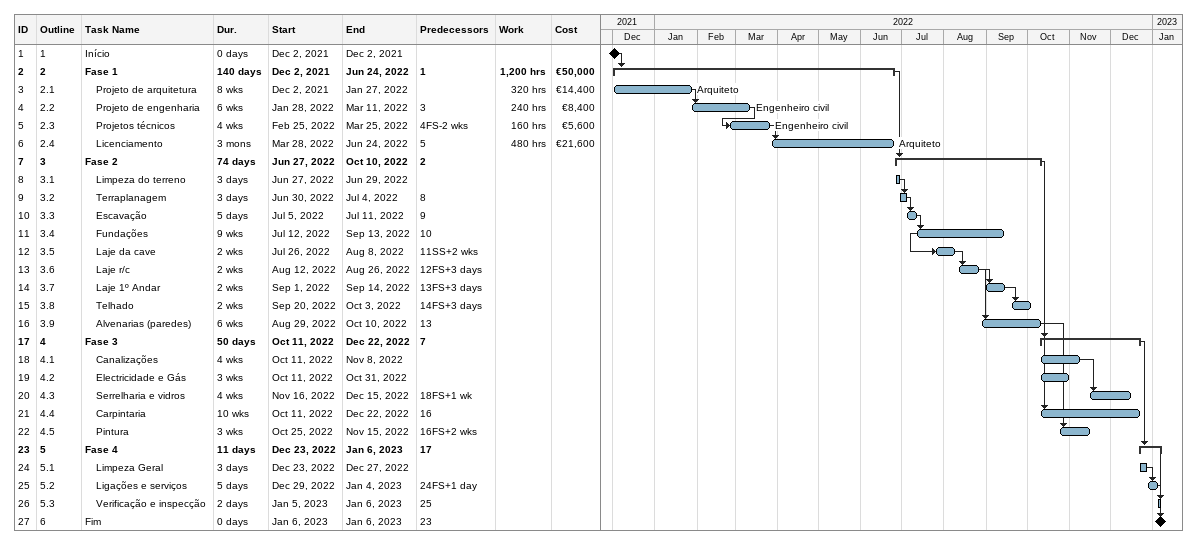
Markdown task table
| ID | WBS | Task | Duration | Start | Finish | Predecessors | Resources | Work (h) | Cost (€) |
|---|---|---|---|---|---|---|---|---|---|
| 1 | 1 | Início | 0d | 2021-12-02 | 2021-12-02 |  |  |  |  |
| 2 | 2 | **Fase 1** | 140d | 2021-12-02 | 2022-06-24 | 1 |  | 1200 | 50000 |
| 3 | 2.1 | Projeto de arquitetura | 8w | 2021-12-02 | 2022-01-27 |  | Arquiteto | 320 | 14400 |
| 4 | 2.2 | Projeto de engenharia | 6w | 2022-01-28 | 2022-03-11 | 3 | Engenheiro civil | 240 | 8400 |
| 5 | 2.3 | Projetos técnicos | 4w | 2022-02-25 | 2022-03-25 | 4FS-2w | Engenheiro civil | 160 | 5600 |
| 6 | 2.4 | Licenciamento | 3mo | 2022-03-28 | 2022-06-24 | 5 | Arquiteto | 480 | 21600 |
| 7 | 3 | **Fase 2** | 74d | 2022-06-27 | 2022-10-10 | 2 |  |  |  |
| 8 | 3.1 | Limpeza do terreno | 3d | 2022-06-27 | 2022-06-29 |  |  |  |  |
| 9 | 3.2 | Terraplanagem | 3d | 2022-06-30 | 2022-07-04 | 8 |  |  |  |
| 10 | 3.3 | Escavação | 5d | 2022-07-05 | 2022-07-11 | 9 |  |  |  |
| 11 | 3.4 | Fundações | 9w | 2022-07-12 | 2022-09-13 | 10 |  |  |  |
| 12 | 3.5 | Laje da cave | 2w | 2022-07-26 | 2022-08-08 | 11SS+2w |  |  |  |
| 13 | 3.6 | Laje r/c | 2w | 2022-08-12 | 2022-08-26 | 12FS+3d |  |  |  |
| 14 | 3.7 | Laje 1º Andar | 2w | 2022-09-01 | 2022-09-14 | 13FS+3d |  |  |  |
| 15 | 3.8 | Telhado | 2w | 2022-09-20 | 2022-10-03 | 14FS+3d |  |  |  |
| 16 | 3.9 | Alvenarias (paredes) | 6w | 2022-08-29 | 2022-10-10 | 13 |  |  |  |
| 17 | 4 | **Fase 3** | 50d | 2022-10-11 | 2022-12-22 | 7 |  |  |  |
| 18 | 4.1 | Canalizações | 4w | 2022-10-11 | 2022-11-08 |  |  |  |  |
| 19 | 4.2 | Electricidade e Gás | 3w | 2022-10-11 | 2022-10-31 |  |  |  |  |
| 20 | 4.3 | Serrelharia e vidros | 4w | 2022-11-16 | 2022-12-15 | 18FS+1w |  |  |  |
| 21 | 4.4 | Carpintaria | 10w | 2022-10-11 | 2022-12-22 | 16 |  |  |  |
| 22 | 4.5 | Pintura | 3w | 2022-10-25 | 2022-11-15 | 16FS+2w |  |  |  |
| 23 | 5 | **Fase 4** | 11d | 2022-12-23 | 2023-01-06 | 17 |  |  |  |
| 24 | 5.1 | Limpeza Geral | 3d | 2022-12-23 | 2022-12-27 |  |  |  |  |
| 25 | 5.2 | Ligações e serviços | 5d | 2022-12-29 | 2023-01-04 | 24FS+1d |  |  |  |
| 26 | 5.3 | Verificação e inspecção | 2d | 2023-01-05 | 2023-01-06 | 25 |  |  |  |
| 27 | 6 | Fim | 0d | 2023-01-06 | 2023-01-06 | 23 |  |  |  |
